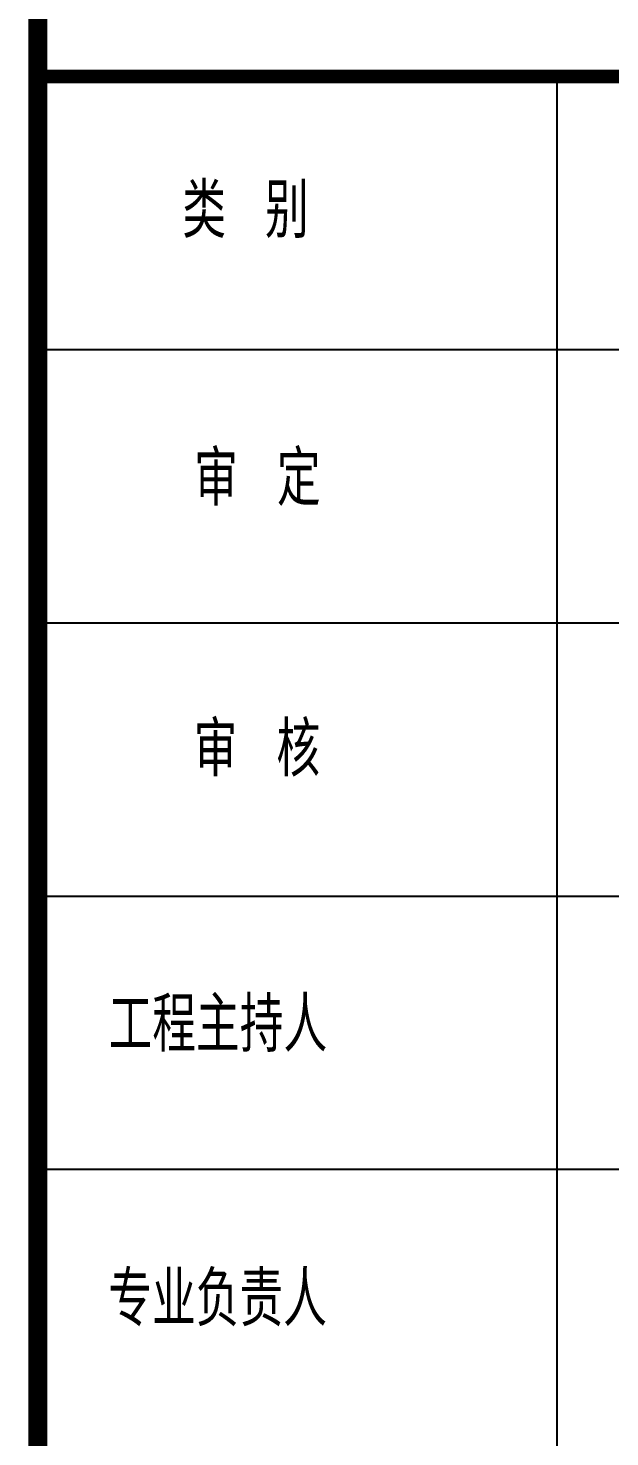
# Model space of a CAD drawing. Extents: x -21908402 to 2681150, y 103181 to 5079726.
# Drawn here: x 1446872 to 1448347, y 476558 to 480131 of the extents above; entities that cross this region are included whole.
import ezdxf

# ---------------------------------------------------------------- set-up
doc = ezdxf.new("R2010")
doc.units = 0
doc.header["$LTSCALE"] = 1000
for name, color, linetype in [('PP-PM-TK', 7, 'Continuous'), ('PUB_TEXT', 7, 'Continuous'), ('PUB_TITLE', 4, 'Continuous')]:
    doc.layers.add(name, color=color, linetype=linetype)
doc.styles.add('TQ', font='txt.shx', dxfattribs={"width": 0.8, "bigfont": 'hztxt.shx'})

# ---------------------------------------------------------------- blocks, each defined once
blk = doc.blocks.new('GFDD')
at = {"layer": 'PP-PM-TK', "color": 4, "const_width": 105}
blk.add_lwpolyline([(1619746.2, 456797.5), (1619746.2, 370697.5)], dxfattribs=at)
at = {"layer": 'PUB_TITLE', "color": 4}
for p, q in [((1622596.1, 395093.6), (1622596.1, 405593.6)), ((1619746.2, 404093.6), (1627996.2, 404093.6)), ((1619746.2, 402593.6), (1627996.2, 402593.6)), ((1619746.2, 401093.6), (1627996.2, 401093.6)), ((1619746.2, 399593.6), (1627996.2, 399593.6))]:
    blk.add_line(p, q, dxfattribs=at)
at = {"layer": 'PUB_TITLE', "color": 4, "lineweight": 40, "const_width": 75}
blk.add_lwpolyline([(1619746.2, 405593.6), (1627996.2, 405593.6)], dxfattribs=at)
at = {"layer": 'PUB_TEXT', "color": 2, "char_height": 300, "width": 2519.746, "attachment_point": 1, "style": 'TQ'}
for s, insert in [('类 别', (1620539.2, 405007.1)), ('审 定', (1620604.8, 403536.5)), ('审 核', (1620602, 402049.8)), ('工程主持人', (1620134.9, 400537.9)), ('专业负责人', (1620133.3, 399032))]:
    blk.add_mtext(s, dxfattribs=dict(at, insert=insert))

msp = doc.modelspace()

# ---------------------------------------------------------------- block references
at = {"layer": 'PUB_TITLE', "xscale": 0.4620000000286382, "yscale": 0.4619999999958964, "zscale": 0.4620000000000001}
msp.add_blockref('GFDD', (698573.8, 292624.3), dxfattribs=at)

doc.saveas('drawing.dxf')
